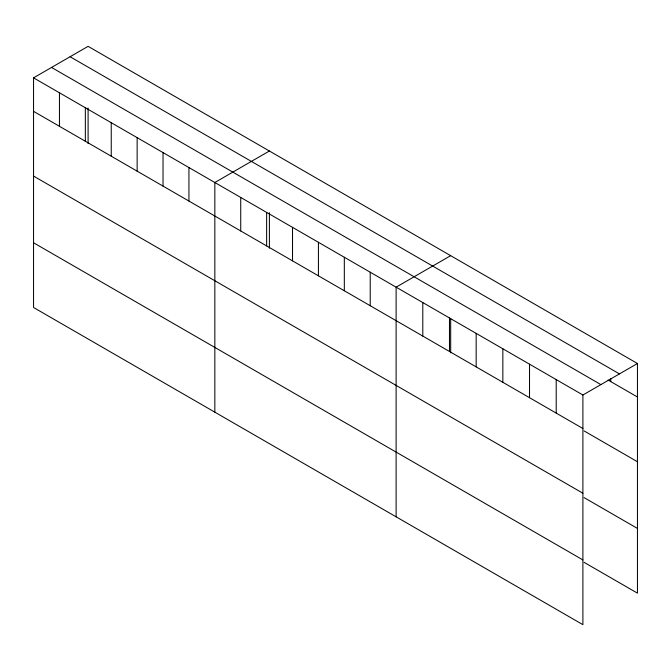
<?xml version="1.0" encoding="UTF-8"?>
<svg xmlns="http://www.w3.org/2000/svg" width="671" height="671" viewBox="0 0 671 671"><rect width="100%" height="100%" fill="white"/><g stroke="black" fill="none" stroke-linecap="round" stroke-linejoin="round"><path stroke-width="1.01" d="M33.55 77.844L582.898 395.001L582.898 624.659L33.55 307.494L33.55 77.844L88.102 46.341L637.45 363.506L637.45 593.156L584.089 562.348M269.39 151.009L214.837 182.504L214.837 412.162M450.677 255.668L396.116 287.163L396.116 516.821M582.898 395.001L637.45 363.506M70.103 56.741L619.45 373.898M608.102 380.063L637.45 397.006M51.55 67.444L600.897 384.609M33.55 111.344L582.898 428.509M584.089 430.925L637.45 461.74M33.55 176.079L582.898 493.235M584.089 497.622L637.45 528.429M33.55 242.768L582.898 559.924M610.769 378.461L610.769 381.606M556.209 379.593L556.209 413.101M529.528 364.194L529.528 397.693M502.847 348.786L502.847 382.294M476.167 333.378L476.167 366.886M450.677 318.406L450.677 352.862M449.478 317.979L449.478 351.478M422.797 302.571L422.797 336.079M370.216 272.216L370.216 305.724M344.324 257.261L344.324 290.769M318.423 242.315L318.423 275.815M292.522 227.36L292.522 260.868M269.39 212.699L269.39 248.195M266.63 212.405L266.63 245.913M240.73 197.459L240.73 230.958M188.937 167.549L188.937 201.057M163.036 152.602L163.036 186.102M137.144 137.647L137.144 171.155M111.243 122.701L111.243 156.2M88.102 108.039L88.102 143.535M85.343 107.746L85.343 141.254M59.451 92.791L59.451 126.299"/></g></svg>
